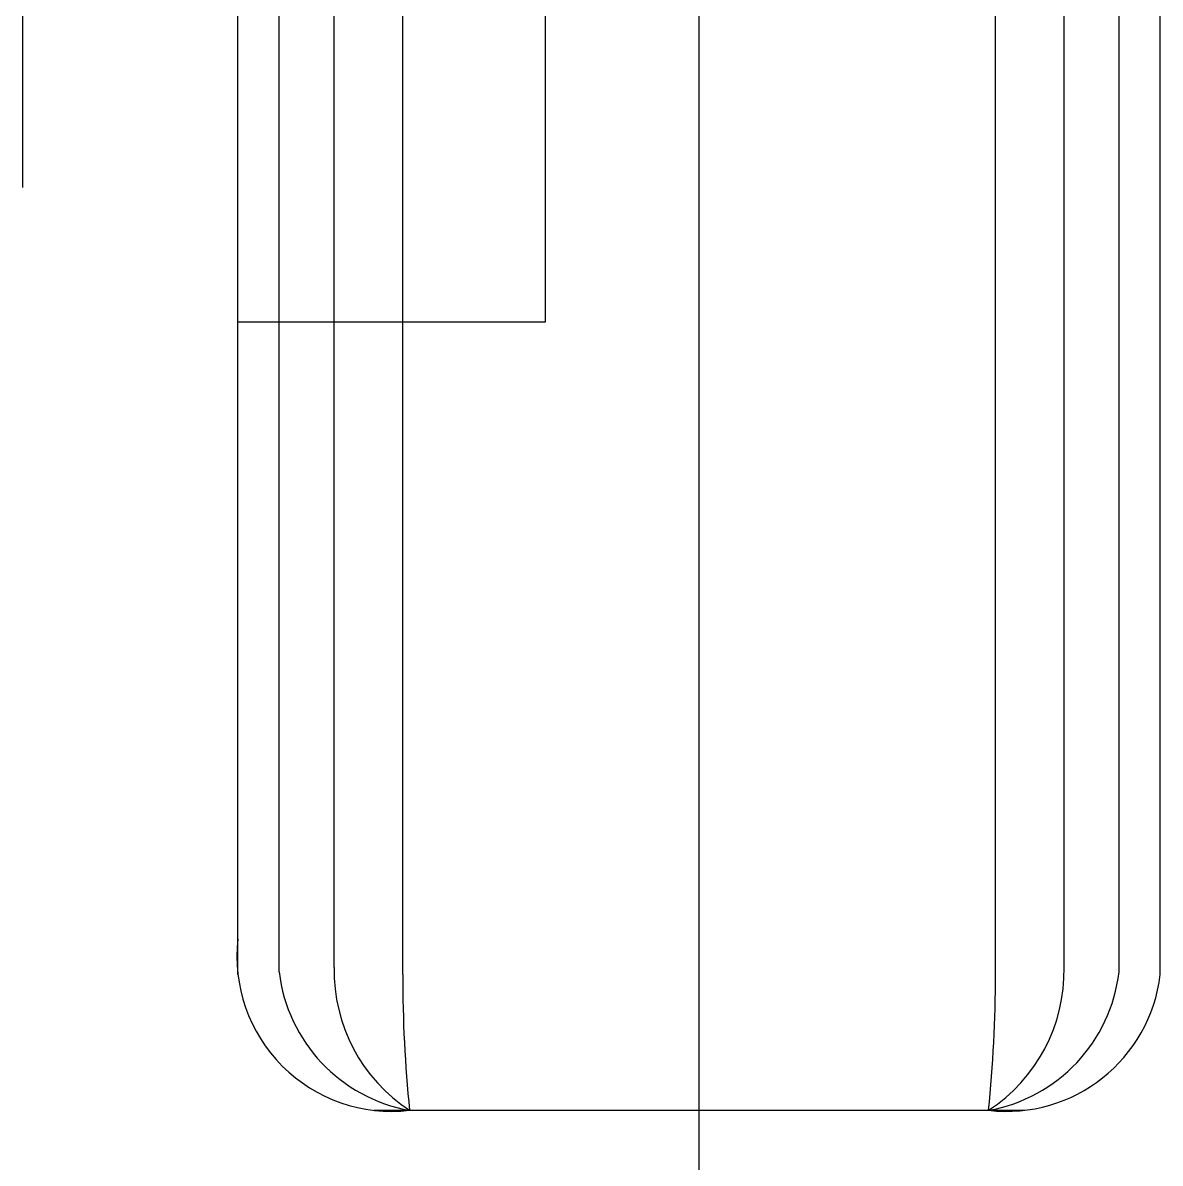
# Model space of a CAD drawing. Header units: millimetres. Extents: x 23536 to 47095, y 9984 to 20154.
# Drawn here: x 23634.777 to 23635.605, y 10080.229 to 10081.06 of the extents above; entities that cross this region are included whole.
import ezdxf

# ---------------------------------------------------------------- set-up
doc = ezdxf.new("R2010")
doc.units = ezdxf.units.MM
doc.header["$LTSCALE"] = 30
doc.header["$MEASUREMENT"] = 0
doc.linetypes.add('DASHDOT', pattern=[1, 0.5, -0.25, 0, -0.25])
for name, color, linetype in [('AMARELO', 2, 'CONTINUOUS'), ('AZUL', 8, 'CONTINUOUS'), ('COLOR8', 8, 'CONTINUOUS')]:
    doc.layers.add(name, color=color, linetype=linetype)

msp = doc.modelspace()

# ---------------------------------------------------------------- linework, layer by layer
at = {"layer": 'AMARELO'}
for p, q in [((23634.93344, 10080.36665), (23634.93344, 10081.74612)), ((23635.60546, 10080.36665), (23635.60546, 10081.74612)), ((23635.0324, 10080.26768), (23635.50649, 10080.26768))]:
    msp.add_line(p, q, dxfattribs=at)
for centre, start, end in [((23635.04544, 10080.37968), 173.36022, 276.63978), ((23635.49345, 10080.37968), 263.36022, 353.36022)]:
    msp.add_arc(centre, 0.11276, start, end, dxfattribs=at)
at = {"layer": 'AZUL'}
for p, q in [((23635.15744, 10080.8423), (23635.15744, 10081.29031)), ((23634.93344, 10080.8423), (23635.15744, 10080.8423))]:
    msp.add_line(p, q, dxfattribs=at)
at = {"layer": 'COLOR8', "linetype": 'DASHDOT', "ltscale": 0.5}
for p, q in [((23635.26945, 10079.94443), (23635.26945, 10082.65962)), ((23634.77663, 10080.94), (23634.77663, 10082.01082))]:
    msp.add_line(p, q, dxfattribs=at)
at = {"layer": 'COLOR8'}
for p, q in [((23634.96344, 10080.36852), (23634.96344, 10081.78957)), ((23635.00344, 10080.37168), (23635.00344, 10081.78769)), ((23635.53546, 10080.37168), (23635.53546, 10081.78769)), ((23635.57546, 10080.36852), (23635.57546, 10081.78957)), ((23635.05344, 10080.36665), (23635.05344, 10081.78516)), ((23635.48546, 10080.36665), (23635.48546, 10081.78516))]:
    msp.add_line(p, q, dxfattribs=at)
for centre, radius, start, end in [((23635.07886, 10080.3821), 0.11622, 186.7079, 259.90064), ((23635.1251, 10080.36951), 0.12168, 178.97748, 236.80348), ((23636.02737, 10080.36665), 0.97393, 180, 185.83213), ((23635.41379, 10080.36951), 0.12168, 303.19652, 1.02252), ((23635.46004, 10080.3821), 0.11622, 280.09936, 353.2921), ((23634.51152, 10080.36665), 0.97393, 354.16787, 0)]:
    msp.add_arc(centre, radius, start, end, dxfattribs=at)

doc.saveas('drawing.dxf')
